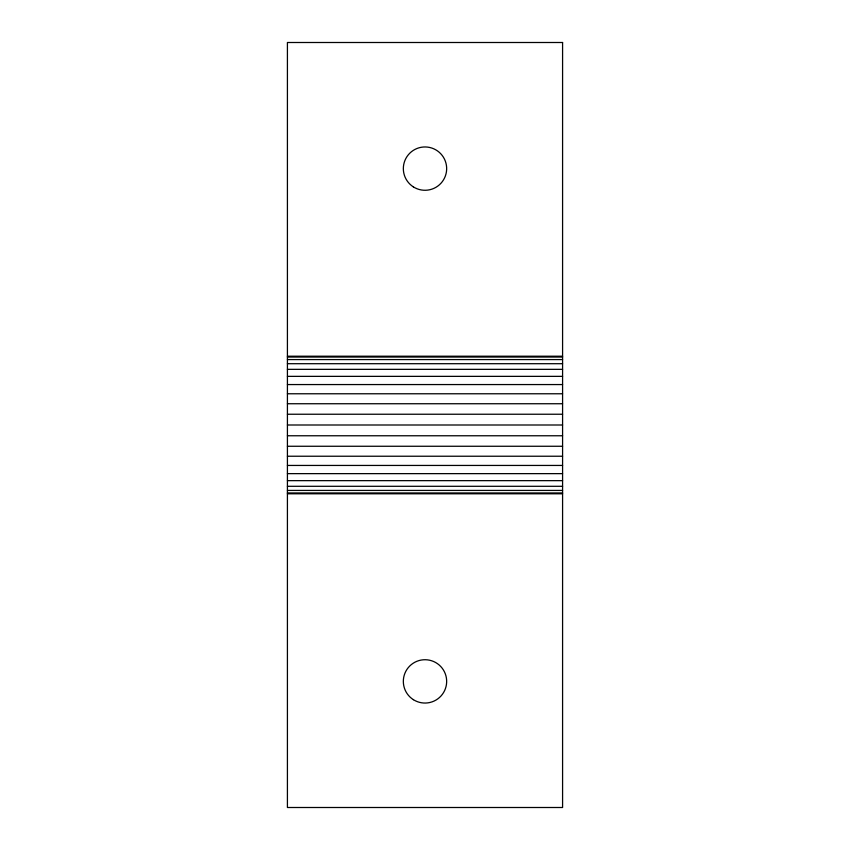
<?xml version="1.0" encoding="UTF-8"?>
<svg xmlns="http://www.w3.org/2000/svg" width="850" height="850" viewBox="0 0 850 850"><rect width="100%" height="100%" fill="white"/><g stroke="black" fill="none" stroke-linecap="round" stroke-linejoin="round"><path stroke-width="1.27" d="M287.417 356.214L562.583 356.214M287.417 357.053L562.583 357.053M287.417 359.571L562.583 359.571M287.417 363.704L562.583 363.704M287.417 369.346L562.583 369.346M287.417 376.359L562.583 376.359M287.417 384.561L562.583 384.561M287.417 393.773L562.583 393.773M287.417 403.739L562.583 403.739M287.417 414.237L562.583 414.237M287.417 425L562.583 425M287.417 435.763L562.583 435.763M287.417 446.261L562.583 446.261M287.417 456.227L562.583 456.227M287.417 465.439L562.583 465.439M287.417 473.641L562.583 473.641M287.417 480.654L562.583 480.654M287.417 486.296L562.583 486.296M287.417 490.429L562.583 490.429M287.417 492.947L562.583 492.947M287.417 493.786L562.583 493.786M562.583 42.5L287.417 42.5L287.417 807.5L562.583 807.5L562.583 42.5M413.387 699.678A21.664 21.664 0 0 0 446.643 682.306A21.664 21.664 0 0 0 414.97 662.182A21.664 21.664 0 0 0 413.387 699.678M413.355 186.883A21.664 21.664 0 0 0 446.643 169.564A21.664 21.664 0 0 0 415.002 149.398A21.664 21.664 0 0 0 413.355 186.883"/></g></svg>
